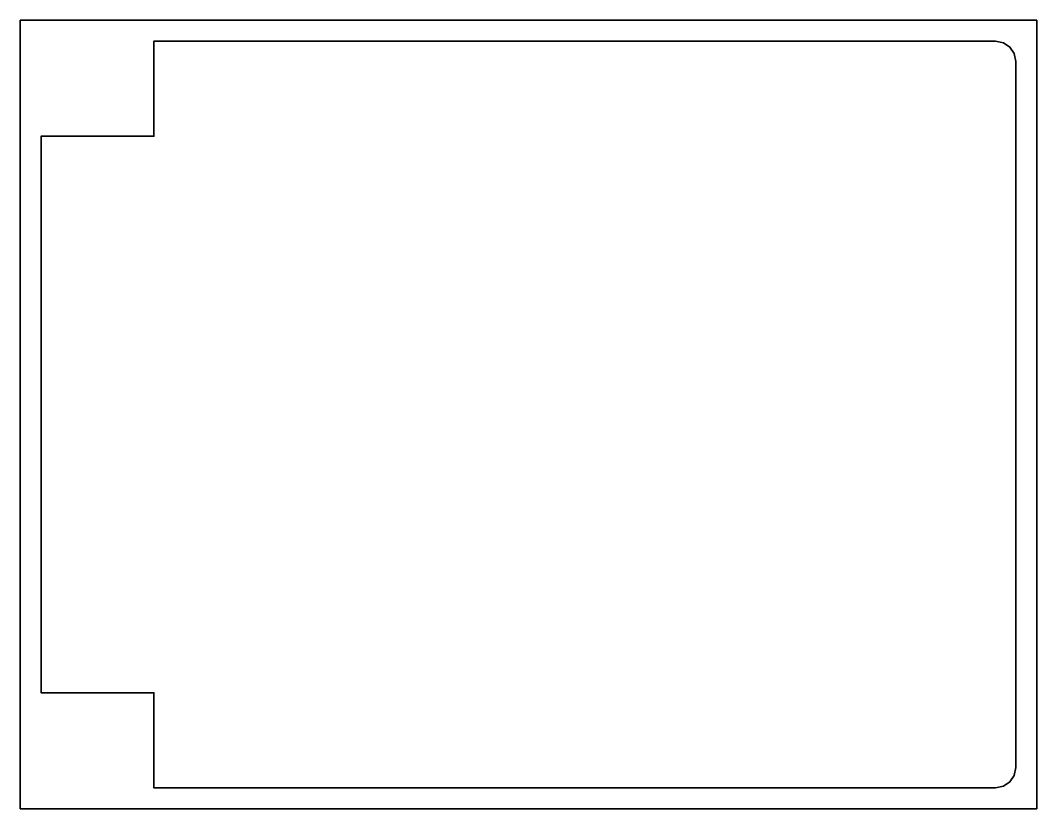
# Model space of a CAD drawing. Header units: millimetres. Extents: x -140 to 350, y -41 to 339.
import ezdxf

# ---------------------------------------------------------------- set-up
doc = ezdxf.new("R2010")
doc.units = ezdxf.units.MM
doc.header["$MEASUREMENT"] = 0
doc.layers.get('0').update_dxf_attribs({"lineweight": 0})
doc.layers.add('Safety', color=7, linetype='Continuous', lineweight=0)

msp = doc.modelspace()

# ---------------------------------------------------------------- linework, layer by layer
at = {"color": 250, "lineweight": 35, "true_color": 0x231f20}
msp.add_lwpolyline([(330.11, 328.5), (228.68, 328.5), (127.26, 328.5), (25.84, 328.5), (-75.58, 328.5), (-75.58, 317.02), (-75.58, 305.55), (-75.58, 294.07), (-75.58, 282.59), (-89.18, 282.59), (-102.79, 282.59), (-116.39, 282.59), (-130, 282.59), (-130, 215.55), (-130, 148.5), (-130, 81.45), (-130, 14.41), (-116.39, 14.41), (-102.79, 14.41), (-89.18, 14.41), (-75.58, 14.41), (-75.58, 2.93), (-75.58, -8.55), (-75.58, -20.02), (-75.58, -31.5), (25.84, -31.5), (127.26, -31.5), (228.68, -31.5), (330.11, -31.5), (333.96, -30.73), (337.1, -28.63), (339.22, -25.51), (340, -21.69), (340, 63.4), (340, 148.5), (340, 233.6), (340, 318.69), (339.22, 322.51), (337.1, 325.63), (333.96, 327.73)], close=True, dxfattribs=at)
at = {"layer": 'Safety', "color": 250, "lineweight": 35, "true_color": 0x231f20}
msp.add_lwpolyline([(350, -41.5), (-140, -41.5), (-140, 338.5), (350, 338.5)], close=True, dxfattribs=at)

doc.saveas('drawing.dxf')
